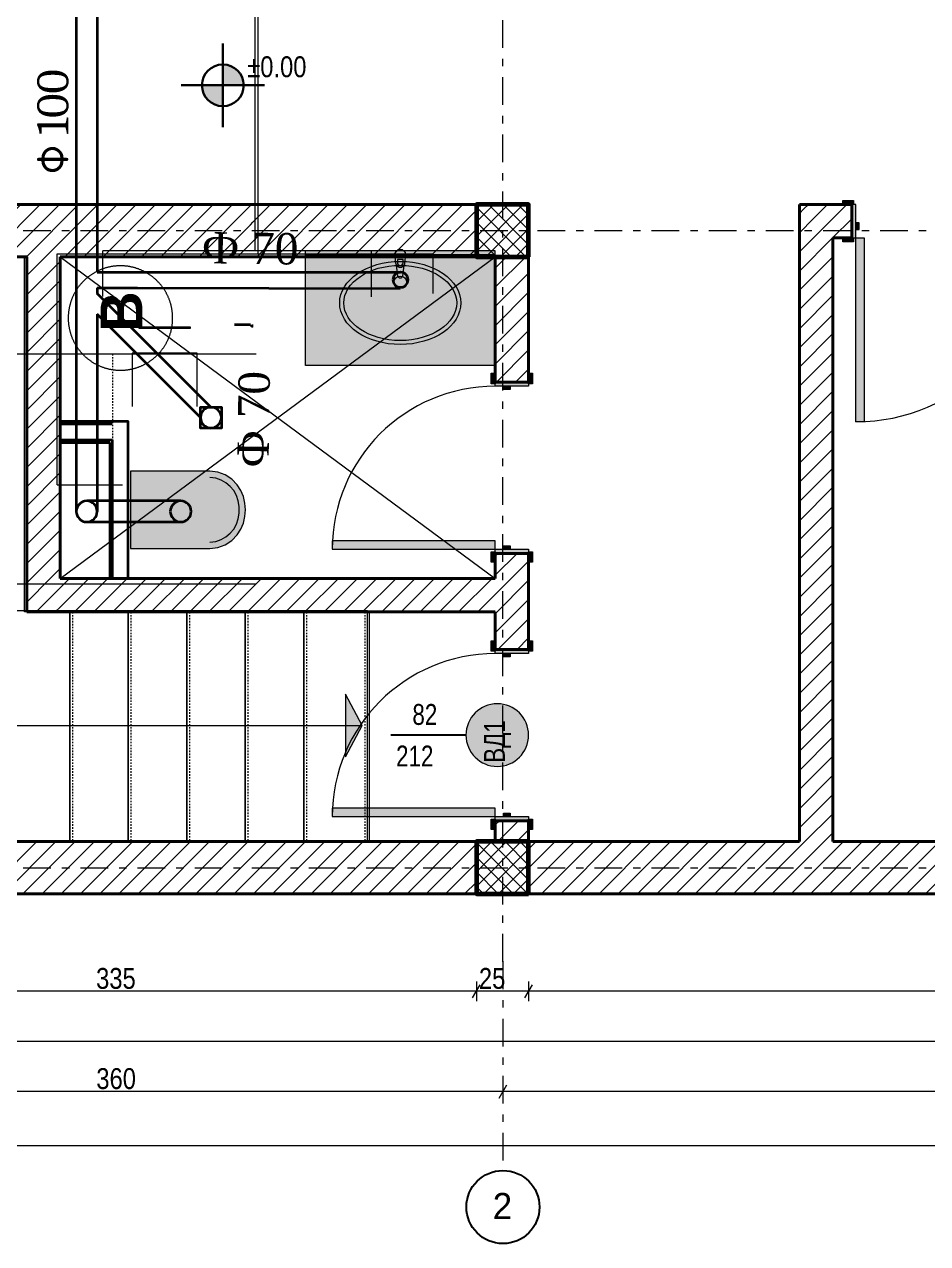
# Model space of a CAD drawing. Extents: x 19704 to 238216, y -31136 to 55916.
# Drawn here: x 61347 to 65670, y 6154 to 11990 of the extents above; entities that cross this region are included whole.
import ezdxf

# ---------------------------------------------------------------- set-up
doc = ezdxf.new("R2010")
doc.units = 0
doc.header["$LTSCALE"] = 5
doc.header["$MEASUREMENT"] = 0
for name, pattern in [('- Двойно прекъснати линии', [1093.611073, 529.166651, -211.666656, 141.111112, -211.666656]), ('Small Dashed', [282.222222, 141.111111, -141.111111]), ('v1', [2800, 1000, -400, 0, -400, 1000, 0])]:
    doc.linetypes.add(name, pattern=pattern)
for name, color, linetype in [('1 _ Плочи - Основни.Structural - Bearing', 7, 'Continuous'), ('1 _ Преградни_Стени - Външни .Non Structural - Bearing', 7, 'Continuous'), ('6 _ - Конструктивни оси.Dimensioning', 7, 'Continuous'), ('6 _ - Размери - Нива.Dimensioning', 7, 'Continuous'), ('Structural - Bearing', 7, 'Continuous'), ('Structural - Stair & Railing', 7, 'Continuous')]:
    doc.layers.add(name, color=color, linetype=linetype)
doc.layers.add('2D Drafting - General_Pen_No__5', color=7, linetype='Continuous', lineweight=13, true_color=0x40a5ff)
doc.layers.add('3 _ - Обзавеждане - Вътрешно.Furniture', color=7, linetype='Continuous', true_color=0x6b6157)
doc.layers.add('6 _ - Размери - Основни.Dimensioning', color=7, linetype='Continuous', true_color=0x7a7a7a)
for name, color, linetype, lineweight in [('dimenzija', 7, 'Continuous', 13), ('KANALIZACIJAaa', 5, 'Continuous', 35), ('Lines_Pen_No__1', 7, 'Continuous', 13), ('Text blocks_Pen_No__1', 7, 'Continuous', 13)]:
    doc.layers.add(name, color=color, linetype=linetype, lineweight=lineweight)
doc.styles.add('GENERATED_STYLE_2', font='GOTHICB.TTF')
doc.styles.add('GENERATED_STYLE_4', font='arial.ttf')
doc.styles.add('GENERATED_STYLE_6', font='Cambria Math.ttf')
pattern_1 = [(45, (3052, 9842.58), (-45.961934, 45.961934), [])]
pattern_2 = [(45, (3051.997, 9842.58), (-35.355335, 35.355335), []), (135, (3051.997, 9842.58), (35.355335, 35.355335), [])]

# ---------------------------------------------------------------- blocks, each defined once
blk = doc.blocks.new('A$C98b1c6c0')
at = {"layer": '2D Drafting - General_Pen_No__5'}
blk.add_line((-3776.2, 3140.9), (-3585.9, 3140.9), dxfattribs=at)
at = {"layer": '2D Drafting - General_Pen_No__5', "color": 1}
for p, q in [((-3791.2, 2845.8), (-3570.9, 2845.8)), ((-3570.9, 2845.8), (-3570.9, 1559.8)), ((-3790.9, 1559.8), (-3570.9, 1559.8))]:
    blk.add_line(p, q, dxfattribs=at)
blk.add_lwpolyline([(-3570.9, 2288.9), (29.1, 2288.9), (29.1, 7126.9), (-190.9, 7126.9)], dxfattribs=at)
at = {"layer": '2D Drafting - General_Pen_No__5'}
for points in [[(-4691.1, 1340.5), (-3585.9, 1340.5), (-3585.9, 3140.9)], [(-3585.9, 2303.9), (14.1, 2303.9)], [(-4691.1, 1340.5), (-4691.1, 1653.7)]]:
    blk.add_lwpolyline(points, dxfattribs=at)
at = {"layer": 'KANALIZACIJAaa'}
for points in [[(-130.1, 4280.2), (-130.1, 1532.7), (-3673.9, 1532.7)], [(-3748.9, 1726), (-3752.4, 2983.3)], [(-3673.9, 1532.7), (-3673.9, 2984.7)], [(-4869.2, 1482.7), (-4869.2, 1932.6)], [(-4769.2, 1932.6), (-4769.2, 1482.7)], [(-3748.9, 1532.7), (-3748.9, 1726)], [(-3899.9, 1532.7), (-4819.2, 1532.7)], [(-3875.1, 1532.7), (-3899.9, 1532.7)], [(-3748.9, 1532.7), (-3776.2, 1532.7)], [(-130.1, 75.8), (-130.1, 1432.7), (-4819.2, 1432.7)]]:
    blk.add_lwpolyline(points, dxfattribs=at)
at = {"layer": 'KANALIZACIJAaa', "flags": 128}
blk.add_lwpolyline([(-4370, 2127.1), (-4420, 2127.1), (-4420, 2027.1), (-4320, 2027.1), (-4320, 2127.1)], close=True, dxfattribs=at)
at = {"layer": 'KANALIZACIJAaa', "linetype": 'Continuous'}
for points in [[(-4320, 2076.6), (-3776.2, 1532.7)], [(-4369.5, 2027.1), (-3875.1, 1532.7)]]:
    blk.add_lwpolyline(points, dxfattribs=at)
for centre, radius in [((-3710.1, 2984.7), 36.2), ((-4370, 2077.1), 50), ((-4819.2, 1932.6), 50), ((-4819.2, 1482.7), 50)]:
    blk.add_circle(centre, radius, dxfattribs=at)
at = {"layer": 'Lines_Pen_No__1', "linetype": 'v1'}
blk.add_circle((-3893.4, 1644), 250, dxfattribs=at)
at = {"layer": 'Text blocks_Pen_No__1', "linetype": 'Continuous', "extrusion": (0, 0, -1), "attachment_point": 1}
for s, insert, char_height, text_direction, style in [('{\\fTimes New Roman CYR|b0|i0|c204|p18;Ф 70}', (-3481, 2034.9), 150, (-0.014323, 0.999897, 0), 'GENERATED_STYLE_6'), ('{\\fTimes New Roman CYR|b0|i0|c204|p18;Ф 70}', (-4608, 2203), 150, (0.999897, 0.014323, 0), 'GENERATED_STYLE_6'), ('{B}', (-3958.7, 1548.9), 200, (1, 0, 0), 'GENERATED_STYLE_2'), ('Ф 100', (-3203.1, 1245), 150, (1, 0, 0), 'GENERATED_STYLE_6')]:
    blk.add_mtext(s, dxfattribs=dict(at, insert=insert, char_height=char_height, text_direction=text_direction, style=style))

msp = doc.modelspace()

# ---------------------------------------------------------------- hatches: boundary and pattern name
at = {"layer": '1 _ Преградни_Стени - Външни .Non Structural - Bearing', "linetype": 'Continuous', "lineweight": 0, "true_color": 0xdedede}
for points in [[(62428.3, 10553.1), (62440.3, 10541.1), (62440.3, 10553.1)], [(62428.3, 10553.1), (62428.3, 10541.1), (62440.3, 10541.1)]]:
    msp.add_hatch(color=254, dxfattribs=at).paths.add_polyline_path(points)
at = {"layer": '1 _ Преградни_Стени - Външни .Non Structural - Bearing', "linetype": 'Continuous', "lineweight": 15}
h = msp.add_hatch(dxfattribs=at)
h.set_pattern_fill('8_ГИПС_02_0001', color=256, scale=0.5, style=0, pattern_type=2)
h.set_pattern_definition([(180, (3052, 9842.58), (0, 99.99999), [0, -14.999998])])
h.paths.add_polyline_path([(62428.3, 10553.1), (62428.3, 10541.1), (62440.3, 10541.1)])
h = msp.add_hatch(dxfattribs=at)
h.set_pattern_fill('8_ГИПС_02_0001', color=256, scale=0.5, angle=90, style=0, pattern_type=2)
h.set_pattern_definition([(180, (62553.34, -49299.44), (-6e-15, -99.99999), [0, -14.999998])])
h.paths.add_polyline_path([(61517.8, 9988.9), (61754.9, 9988.9), (61754.9, 10000.9), (61517.8, 10000.9)])
at = {"layer": '3 _ - Обзавеждане - Вътрешно.Furniture', "linetype": 'Continuous', "lineweight": 0, "true_color": 0xdedede}
for points in [[(63170.6, 10889.5, 1), (63120.6, 10889.5), (63124.6, 10847.5, 0.12102), (63127.9, 10838), (63134.5, 10785.1, 0.882566), (63156.7, 10785.1), (63163.4, 10838, 0.12102), (63166.6, 10847.5)], [(63600, 10357), (63600, 10907), (62691.3, 10907), (62691.3, 10357)], [(62141, 10541.1), (61895, 10541.1), (61895, 10536.1), (62141, 10536.1)], [(62234.9, 9851.5), (61854.9, 9851.5), (61854.9, 9481.5), (62234.9, 9481.5), (62272.2, 9485.9), (62307.5, 9498.7), (62339, 9519.3), (62364.9, 9546.5), (62382, 9573.7), (62394.6, 9603.3), (62402.3, 9634.5), (62404.9, 9666.5), (62402.3, 9698.6), (62394.6, 9729.8), (62382, 9759.4), (62364.9, 9786.5), (62339, 9813.8), (62307.5, 9834.4), (62272.2, 9847.2)]]:
    msp.add_hatch(color=254, dxfattribs=at).paths.add_polyline_path(points)
at = {"layer": '6 _ - Размери - Нива.Dimensioning', "linetype": 'Continuous', "lineweight": 50}
for points in [[(62296.5, 11698.7), (62396.5, 11698.7), (62388.8, 11737), (62367.2, 11769.5), (62334.7, 11791.1), (62296.5, 11798.7)], [(62296.5, 11698.7), (62196.5, 11698.7), (62204.1, 11660.5), (62225.7, 11628), (62258.2, 11606.4), (62296.5, 11598.7)]]:
    msp.add_hatch(color=256, dxfattribs=at).paths.add_polyline_path(points)
at = {"layer": 'Structural - Bearing', "linetype": 'Continuous', "lineweight": 15}
h = msp.add_hatch(dxfattribs=at)
h.set_pattern_fill('COMMON_BRICK_0001', color=256, scale=0.5, style=0, pattern_type=2)
h.set_pattern_definition(pattern_1)
h.paths.add_polyline_path([(62340.3, 11128.1), (60162.3, 11128.1), (60162.3, 10878.1), (62340.3, 10878.1)])
h = msp.add_hatch(dxfattribs=at)
h.set_pattern_fill('COMMON_BRICK_0001', color=256, scale=0.5, style=0, pattern_type=2)
h.set_pattern_definition(pattern_1)
h.paths.add_polyline_path([(62340.3, 11128.1), (62340.3, 10878.1), (62352.3, 10878.1), (62352.3, 11128.1)])
h = msp.add_hatch(dxfattribs=at)
h.set_pattern_fill('COMMON_BRICK_0001', color=256, scale=0.5, style=0, pattern_type=2)
h.set_pattern_definition(pattern_1)
h.paths.add_polyline_path([(62352.3, 11128.1), (62352.3, 10878.1), (62428.3, 10878.1), (62428.3, 11128.1)])
h = msp.add_hatch(dxfattribs=at)
h.set_pattern_fill('COMMON_BRICK_0001', color=256, scale=0.5, style=0, pattern_type=2)
h.set_pattern_definition(pattern_1)
h.paths.add_polyline_path([(62428.3, 11128.1), (62428.3, 10878.1), (62440.3, 10878.1), (62440.3, 11128.1)])
h = msp.add_hatch(dxfattribs=at)
h.set_pattern_fill('COMMON_BRICK_0001', color=256, scale=0.5, style=0, pattern_type=2)
h.set_pattern_definition(pattern_1)
h.paths.add_polyline_path([(62440.3, 11128.1), (62440.3, 10878.1), (63510, 10878.1), (63510, 11128.1)])
at = {"layer": 'Structural - Bearing', "linetype": 'Continuous', "lineweight": 13}
h = msp.add_hatch(dxfattribs=at)
h.set_pattern_fill('1_БЕТОН_СГЛОБЯЕМИ_ЕЛЕМЕН_E7', color=256, scale=0.5, style=0, pattern_type=2)
h.set_pattern_definition(pattern_2)
h.paths.add_polyline_path([(63760, 10878.1), (63760, 11128.1), (63510, 11128.1), (63510, 10878.1)])
at = {"layer": 'Structural - Bearing', "linetype": 'Continuous', "lineweight": 15}
h = msp.add_hatch(dxfattribs=at)
h.set_pattern_fill('COMMON_BRICK_0001', color=256, scale=0.5, style=0, pattern_type=2)
h.set_pattern_definition(pattern_1)
h.paths.add_polyline_path([(65056.4, 10968.1), (65216.4, 10968.1), (65056.4, 11128.1)])
h = msp.add_hatch(dxfattribs=at)
h.set_pattern_fill('COMMON_BRICK_0001', color=256, scale=0.5, style=0, pattern_type=2)
h.set_pattern_definition(pattern_1)
h.paths.add_polyline_path([(65216.4, 11128.1), (65056.4, 11128.1), (65216.4, 10968.1)])
h = msp.add_hatch(dxfattribs=at)
h.set_pattern_fill('COMMON_BRICK_0001', color=256, scale=0.5, style=0, pattern_type=2)
h.set_pattern_definition(pattern_1)
h.paths.add_polyline_path([(65216.4, 11128.1), (65216.4, 10968.1), (65306.4, 10968.1), (65306.4, 11128.1)])
at = {"layer": 'Structural - Bearing', "linetype": 'Continuous', "lineweight": 0, "true_color": 0xdedede}
for points in [[(65314.4, 11128.1), (65314.4, 11147.1), (65264.4, 11147.1), (65264.4, 11128.1)], [(65306.4, 11128.1), (65306.4, 10968.1), (65326.4, 10968.1), (65326.4, 11128.1)], [(65326.4, 11008.1), (65342.4, 11008.1), (65342.4, 11040.1), (65326.4, 11040.1)], [(65314.4, 10949.1), (65314.4, 10968.1), (65264.4, 10968.1), (65264.4, 10949.1)], [(65326.4, 10088.1), (65366.4, 10088.1), (65366.4, 10968.1), (65326.4, 10968.1)], [(63581, 10270.1), (63600, 10270.1), (63600, 10320.1), (63581, 10320.1)], [(63760, 10258.1), (63760, 10278.1), (63600, 10278.1), (63600, 10258.1)], [(63760, 10270.1), (63779, 10270.1), (63779, 10320.1), (63760, 10320.1)], [(63672, 10258.1), (63640, 10258.1), (63640, 10242.1), (63672, 10242.1)], [(62820, 9478.1), (63600, 9478.1), (63600, 9518.1), (62820, 9518.1)], [(63600, 9466.1), (63581, 9466.1), (63581, 9416.1), (63600, 9416.1)], [(63760, 9458.1), (63760, 9478.1), (63600, 9478.1), (63600, 9458.1)], [(63640, 9478.1), (63672, 9478.1), (63672, 9494.1), (63640, 9494.1)], [(63779, 9466.1), (63760, 9466.1), (63760, 9416.1), (63779, 9416.1)], [(63581, 8990.1), (63600, 8990.1), (63600, 9040.1), (63581, 9040.1)], [(63760, 8978.1), (63760, 8998.1), (63600, 8998.1), (63600, 8978.1)], [(63760, 8990.1), (63779, 8990.1), (63779, 9040.1), (63760, 9040.1)], [(63672, 8978.1), (63640, 8978.1), (63640, 8962.1), (63672, 8962.1)], [(63610, 8438.1, 1), (63610, 8738.1, 1)], [(62820, 8198.1), (63600, 8198.1), (63600, 8238.1), (62820, 8238.1)], [(63600, 8186.1), (63581, 8186.1), (63581, 8136.1), (63600, 8136.1)], [(63760, 8178.1), (63760, 8198.1), (63600, 8198.1), (63600, 8178.1)], [(63640, 8198.1), (63672, 8198.1), (63672, 8214.1), (63640, 8214.1)], [(63779, 8186.1), (63760, 8186.1), (63760, 8136.1), (63779, 8136.1)]]:
    msp.add_hatch(color=254, dxfattribs=at).paths.add_polyline_path(points)
at = {"layer": 'Structural - Bearing', "linetype": 'Continuous', "lineweight": 15}
h = msp.add_hatch(dxfattribs=at)
h.set_pattern_fill('COMMON_BRICK_0001', color=256, scale=0.5, style=0, pattern_type=2)
h.set_pattern_definition(pattern_1)
h.paths.add_polyline_path([(65056.4, 10968.1), (65056.4, 8078.1), (65216.4, 8078.1), (65216.4, 10968.1)])
h = msp.add_hatch(dxfattribs=at)
h.set_pattern_fill('COMMON_BRICK_0001', color=256, scale=0.5, style=0, pattern_type=2)
h.set_pattern_definition(pattern_1)
h.paths.add_polyline_path([(61517.8, 9338.1), (61517.8, 10878.1), (61357.8, 10878.1), (61357.8, 9338.1)])
h = msp.add_hatch(dxfattribs=at)
h.set_pattern_fill('COMMON_BRICK_0001', color=256, scale=0.5, style=0, pattern_type=2)
h.set_pattern_definition(pattern_1)
h.paths.add_polyline_path([(63600, 10878.1), (63600, 10278.1), (63760, 10278.1), (63760, 10878.1)])
h = msp.add_hatch(dxfattribs=at)
h.set_pattern_fill('COMMON_BRICK_0001', color=256, scale=0.5, style=0, pattern_type=2)
h.set_pattern_definition(pattern_1)
h.paths.add_polyline_path([(63760, 9458.1), (63600, 9458.1), (63600, 8998.1), (63760, 8998.1)])
h = msp.add_hatch(dxfattribs=at)
h.set_pattern_fill('COMMON_BRICK_0001', color=256, scale=0.5, style=0, pattern_type=2)
h.set_pattern_definition(pattern_1)
h.paths.add_polyline_path([(61517.8, 9338.1), (61357.8, 9338.1), (61357.8, 9178.1)])
h = msp.add_hatch(dxfattribs=at)
h.set_pattern_fill('COMMON_BRICK_0001', color=256, scale=0.5, style=0, pattern_type=2)
h.set_pattern_definition(pattern_1)
h.paths.add_polyline_path([(61517.8, 9338.1), (61357.8, 9178.1), (61517.8, 9178.1)])
h = msp.add_hatch(dxfattribs=at)
h.set_pattern_fill('COMMON_BRICK_0001', color=256, scale=0.5, style=0, pattern_type=2)
h.set_pattern_definition(pattern_1)
h.paths.add_polyline_path([(61517.8, 9178.1), (63600, 9178.1), (63600, 9338.1), (61517.8, 9338.1)])
h = msp.add_hatch(dxfattribs=at)
h.set_pattern_fill('COMMON_BRICK_0001', color=256, scale=0.5, style=0, pattern_type=2)
h.set_pattern_definition(pattern_1)
h.paths.add_polyline_path([(63600, 8078.1), (63760, 8078.1), (63760, 8178.1), (63600, 8178.1)])
h = msp.add_hatch(dxfattribs=at)
h.set_pattern_fill('COMMON_BRICK_0001', color=256, scale=0.5, style=0, pattern_type=2)
h.set_pattern_definition(pattern_1)
h.paths.add_polyline_path([(60162.3, 7828.1), (63510, 7828.1), (63510, 8078.1), (60162.3, 8078.1)])
at = {"layer": 'Structural - Bearing', "linetype": 'Continuous', "lineweight": 13}
h = msp.add_hatch(dxfattribs=at)
h.set_pattern_fill('1_БЕТОН_СГЛОБЯЕМИ_ЕЛЕМЕН_E7', color=256, scale=0.5, style=0, pattern_type=2)
h.set_pattern_definition(pattern_2)
h.paths.add_polyline_path([(63760, 7828.1), (63760, 8078.1), (63510, 8078.1), (63510, 7828.1)])
at = {"layer": 'Structural - Bearing', "linetype": 'Continuous', "lineweight": 15}
h = msp.add_hatch(dxfattribs=at)
h.set_pattern_fill('COMMON_BRICK_0001', color=256, scale=0.5, style=0, pattern_type=2)
h.set_pattern_definition(pattern_1)
h.paths.add_polyline_path([(63760, 7828.1), (68662.3, 7828.1), (68662.3, 8078.1), (63760, 8078.1)])
at = {"layer": 'Structural - Stair & Railing', "linetype": 'Continuous', "lineweight": 20}
msp.add_hatch(color=256, dxfattribs=at).paths.add_polyline_path([(62963.4, 8633.5), (62883.4, 8783.5), (62883.4, 8483.5)])

# ---------------------------------------------------------------- linework, layer by layer
at = {"layer": '1 _ Плочи - Основни.Structural - Bearing', "linetype": 'Continuous', "lineweight": 20, "ltscale": 0.01, "flags": 128}
for points in [[(71912.3, 7828.1), (73712.3, 7828.1), (73712.3, 14728.1), (71912.3, 14728.1), (59912.3, 14728.1), (59912.3, 7828.1)], [(62998.3, 8078.1), (62998.3, 9178.1), (61347.8, 9178.1), (61347.8, 10878.1), (60162.3, 10878.1), (60162.3, 9178.1), (60162.3, 8078.1)]]:
    msp.add_lwpolyline(points, close=True, dxfattribs=at)
at = {"layer": '1 _ Преградни_Стени - Външни .Non Structural - Bearing', "linetype": 'Continuous', "lineweight": 40, "ltscale": 0.01}
for p, q in [((62352.3, 11128.1), (62340.3, 11128.1)), ((62352.3, 11128.1), (62340.3, 11128.1)), ((62428.3, 11128.1), (62352.3, 11128.1)), ((62428.3, 11128.1), (62352.3, 11128.1)), ((62440.3, 11128.1), (62428.3, 11128.1)), ((62440.3, 11128.1), (62428.3, 11128.1)), ((62340.3, 10878.1), (62352.3, 10878.1)), ((62340.3, 10878.1), (62352.3, 10878.1)), ((62352.3, 10878.1), (62428.3, 10878.1)), ((62352.3, 10878.1), (62428.3, 10878.1)), ((62428.3, 10878.1), (62440.3, 10878.1)), ((62428.3, 10878.1), (62440.3, 10878.1))]:
    msp.add_line(p, q, dxfattribs=at)
at = {"layer": '1 _ Преградни_Стени - Външни .Non Structural - Bearing', "linetype": 'Continuous', "lineweight": 35, "ltscale": 0.01}
for p, q in [((62352.3, 10553.1), (62428.3, 10553.1)), ((61766.9, 10076.9), (61517.8, 10076.9)), ((61517.8, 10000.9), (61766.9, 10000.9)), ((61766.9, 10000.9), (61766.9, 9338.1))]:
    msp.add_line(p, q, dxfattribs=at)
at = {"layer": '1 _ Преградни_Стени - Външни .Non Structural - Bearing', "linetype": 'Continuous', "lineweight": 15, "ltscale": 0.01, "flags": 128}
for points in [[(61517.8, 10641.1), (61517.8, 10629.1)], [(61517.8, 10553.1), (61517.8, 10541.1)], [(62440.3, 10541.1), (62440.3, 10553.1)]]:
    msp.add_lwpolyline(points, dxfattribs=at)
at = {"layer": '1 _ Преградни_Стени - Външни .Non Structural - Bearing', "linetype": 'Continuous', "lineweight": 13, "ltscale": 0.01, "flags": 128}
msp.add_lwpolyline([(61517.8, 10629.1), (61517.8, 10553.1)], dxfattribs=at)
at = {"layer": '1 _ Преградни_Стени - Външни .Non Structural - Bearing', "linetype": 'Continuous', "lineweight": 35, "ltscale": 0.01, "flags": 128}
for points in [[(61842.9, 9338.1), (61842.9, 10088.9), (61517.8, 10088.9)], [(61517.8, 9988.9), (61754.9, 9988.9)], [(61754.9, 9988.9), (61754.9, 9338.1)]]:
    msp.add_lwpolyline(points, dxfattribs=at)
at = {"layer": '3 _ - Обзавеждане - Вътрешно.Furniture', "linetype": 'Continuous', "lineweight": 20, "ltscale": 0.01}
for p, q in [((63600, 10907), (62691.3, 10907)), ((62691.3, 10357), (62691.3, 10907)), ((63600, 10887), (62691.3, 10887)), ((63132, 10864.6), (63132, 10849.7)), ((63159.2, 10864.6), (63132, 10864.6)), ((63159.2, 10849.7), (63159.2, 10864.6)), ((63600, 10357), (63600, 10907)), ((62018, 10416.2), (61863, 10416.2)), ((61863, 10416.2), (61863, 10161.2)), ((62173, 10416.2), (62018, 10416.2)), ((62173, 10161.2), (62173, 10416.2)), ((63600, 10357), (62691.3, 10357)), ((62374.1, 9650.9), (62374.1, 9682.1))]:
    msp.add_line(p, q, dxfattribs=at)
at = {"layer": '3 _ - Обзавеждане - Вътрешно.Furniture', "linetype": 'Continuous', "lineweight": 20, "ltscale": 0.01, "flags": 128}
msp.add_lwpolyline([(63170.6, 10889.5), (63166.6, 10847.5, -0.12102), (63163.4, 10838), (63156.7, 10785.1, -0.882566), (63134.5, 10785.1), (63127.9, 10838, -0.12102), (63124.6, 10847.5), (63120.6, 10889.5, -1)], format="xyb", close=True, dxfattribs=at)
for points in [[(62141, 10541.1), (61895, 10541.1), (61895, 10536.1), (62141, 10536.1)], [(62234.9, 9851.5), (61854.9, 9851.5), (61854.9, 9481.5), (62234.9, 9481.5), (62272.2, 9485.9), (62307.5, 9498.7), (62339, 9519.3), (62364.9, 9546.5), (62382, 9573.7), (62394.6, 9603.3), (62402.3, 9634.5), (62404.9, 9666.5), (62402.3, 9698.6), (62394.6, 9729.8), (62382, 9759.4), (62364.9, 9786.5), (62339, 9813.8), (62307.5, 9834.4), (62272.2, 9847.2)]]:
    msp.add_lwpolyline(points, close=True, dxfattribs=at)
at = {"layer": '3 _ - Обзавеждане - Вътрешно.Furniture', "linetype": 'Continuous', "lineweight": 20, "ltscale": 0.01}
msp.add_circle((63145.6, 10755.8), 30, dxfattribs=at)
for centre, radius, start, end in [((63145.6, 10849.4), 21.1, 212.77103, 327.22897), ((63145.6, 10849.7), 13.6, 180, 0), ((62228, 9675.5), 146.2, 2.61169, 87.33999), ((62228, 9657.6), 146.2, 272.66001, 357.38831)]:
    msp.add_arc(centre, radius, start, end, dxfattribs=at)
for major_axis, ratio in [((290, 0), 0.686667), ((270, 0), 0.666667)]:
    msp.add_ellipse((63145.6, 10657), major_axis=major_axis, ratio=ratio, dxfattribs=at)
at = {"layer": '6 _ - Конструктивни оси.Dimensioning', "linetype": '- Двойно прекъснати линии', "lineweight": 13, "ltscale": 0.05}
for p, q in [((63637, 7503.9), (63637, 14928.4)), ((59427.6, 11003.1), (74113, 11003.1)), ((59427.6, 7953.1), (74113, 7953.1)), ((63637, 7503.9), (63637, 6503.9))]:
    msp.add_line(p, q, dxfattribs=at)
at = {"layer": '6 _ - Конструктивни оси.Dimensioning', "linetype": 'Continuous', "lineweight": 25, "ltscale": 0.01}
msp.add_circle((63637, 6328.9), 175, dxfattribs=at)
at = {"layer": '6 _ - Конструктивни оси.Dimensioning', "linetype": '- Двойно прекъснати линии', "lineweight": 13, "ltscale": 0.01}
msp.add_point((63637, 7503.9), dxfattribs=at)
msp.add_point((63637, 7503.9), dxfattribs=at)
at = {"layer": '6 _ - Размери - Нива.Dimensioning', "linetype": 'Continuous', "lineweight": 30, "ltscale": 0.01}
for p, q in [((62296.5, 11498.7), (62296.5, 11898.7)), ((62096.5, 11698.7), (62496.5, 11698.7))]:
    msp.add_line(p, q, dxfattribs=at)
msp.add_circle((62296.5, 11698.7), 100, dxfattribs=at)
at = {"layer": '6 _ - Размери - Основни.Dimensioning', "linetype": 'Continuous', "lineweight": 20, "ltscale": 0.01}
for p, q in [((63510, 7361.9), (60162.3, 7361.9)), ((63492, 7330.6), (63528, 7393.1)), ((63510, 7408.7), (63510, 7315)), ((63760, 7361.9), (63510, 7361.9)), ((63742, 7330.6), (63778, 7393.1)), ((63760, 7408.7), (63760, 7315)), ((68662.3, 7361.9), (63760, 7361.9)), ((71912.3, 7121.6), (59912.3, 7121.6)), ((63618.9, 6850.9), (63655, 6913.4)), ((63637, 6929), (63637, 6835.3)), ((63637, 6882.2), (60037.3, 6882.2)), ((68787, 6882.2), (63637, 6882.2)), ((73712.3, 6622.5), (59912.3, 6622.5))]:
    msp.add_line(p, q, dxfattribs=at)
at = {"layer": 'dimenzija', "ltscale": 50}
for points in [[(61517.8, 9338.1), (63600, 10878.1)], [(61517.8, 10878.1), (63600, 9338.1)]]:
    msp.add_lwpolyline(points, dxfattribs=at)
at = {"layer": 'Structural - Bearing', "linetype": 'Continuous', "lineweight": 18, "ltscale": 0.01}
for p, q in [((65264.4, 11128.1), (65264.4, 11147.1)), ((65264.4, 11147.1), (65314.4, 11147.1)), ((65314.4, 11128.1), (65264.4, 11128.1)), ((65314.4, 11147.1), (65314.4, 11128.1)), ((65264.4, 10949.1), (65264.4, 10968.1)), ((65264.4, 10968.1), (65314.4, 10968.1)), ((65314.4, 10949.1), (65264.4, 10949.1)), ((65314.4, 10968.1), (65314.4, 10949.1)), ((63581, 10270.1), (63581, 10320.1)), ((63581, 10320.1), (63600, 10320.1)), ((63600, 10320.1), (63600, 10270.1)), ((63760, 10270.1), (63760, 10320.1)), ((63760, 10320.1), (63779, 10320.1)), ((63779, 10320.1), (63779, 10270.1)), ((63600, 10270.1), (63581, 10270.1)), ((63779, 10270.1), (63760, 10270.1)), ((63581, 9416.1), (63581, 9466.1)), ((63581, 9466.1), (63600, 9466.1)), ((63600, 9466.1), (63600, 9416.1)), ((63760, 9416.1), (63760, 9466.1)), ((63760, 9466.1), (63779, 9466.1)), ((63779, 9466.1), (63779, 9416.1)), ((63600, 9416.1), (63581, 9416.1)), ((63779, 9416.1), (63760, 9416.1)), ((63581, 8990.1), (63581, 9040.1)), ((63581, 9040.1), (63600, 9040.1)), ((63600, 8990.1), (63581, 8990.1)), ((63600, 9040.1), (63600, 8990.1)), ((63760, 8990.1), (63760, 9040.1)), ((63760, 9040.1), (63779, 9040.1)), ((63779, 8990.1), (63760, 8990.1)), ((63779, 9040.1), (63779, 8990.1)), ((63581, 8136.1), (63581, 8186.1)), ((63581, 8186.1), (63600, 8186.1)), ((63600, 8186.1), (63600, 8136.1)), ((63760, 8136.1), (63760, 8186.1)), ((63760, 8186.1), (63779, 8186.1)), ((63779, 8186.1), (63779, 8136.1)), ((63600, 8136.1), (63581, 8136.1)), ((63779, 8136.1), (63760, 8136.1))]:
    msp.add_line(p, q, dxfattribs=at)
at = {"layer": 'Structural - Bearing', "linetype": 'Continuous', "lineweight": 40, "ltscale": 0.01}
for p, q in [((65306.4, 11128.1), (65264.4, 11128.1)), ((65306.4, 11128.1), (65264.4, 11128.1)), ((65306.4, 11128.1), (65264.4, 11128.1)), ((65306.4, 10968.1), (65306.4, 11128.1)), ((65306.4, 10968.1), (65306.4, 11128.1)), ((65306.4, 10968.1), (65306.4, 11128.1)), ((65306.4, 10968.1), (65264.4, 10968.1)), ((65306.4, 10968.1), (65264.4, 10968.1)), ((65306.4, 10968.1), (65264.4, 10968.1)), ((63600, 10278.1), (63600, 10320.1)), ((63600, 10278.1), (63600, 10320.1)), ((63600, 10278.1), (63600, 10320.1)), ((63760, 10278.1), (63600, 10278.1)), ((63760, 10278.1), (63600, 10278.1)), ((63760, 10278.1), (63600, 10278.1)), ((63760, 10278.1), (63760, 10320.1)), ((63760, 10278.1), (63760, 10320.1)), ((63760, 10278.1), (63760, 10320.1)), ((63600, 9458.1), (63600, 9416.1)), ((63760, 9458.1), (63600, 9458.1)), ((63760, 9458.1), (63600, 9458.1)), ((63760, 9458.1), (63600, 9458.1)), ((63600, 9458.1), (63600, 9416.1)), ((63600, 9458.1), (63600, 9416.1)), ((63760, 9458.1), (63760, 9416.1)), ((63760, 9458.1), (63760, 9416.1)), ((63760, 9458.1), (63760, 9416.1)), ((63600, 8998.1), (63600, 9040.1)), ((63600, 8998.1), (63600, 9040.1)), ((63600, 8998.1), (63600, 9040.1)), ((63760, 8998.1), (63600, 8998.1)), ((63760, 8998.1), (63600, 8998.1)), ((63760, 8998.1), (63600, 8998.1)), ((63760, 8998.1), (63760, 9040.1)), ((63760, 8998.1), (63760, 9040.1)), ((63760, 8998.1), (63760, 9040.1)), ((63600, 8178.1), (63600, 8136.1)), ((63760, 8178.1), (63600, 8178.1)), ((63760, 8178.1), (63600, 8178.1)), ((63760, 8178.1), (63600, 8178.1)), ((63600, 8178.1), (63600, 8136.1)), ((63600, 8178.1), (63600, 8136.1)), ((63760, 8178.1), (63760, 8136.1)), ((63760, 8178.1), (63760, 8136.1)), ((63760, 8178.1), (63760, 8136.1))]:
    msp.add_line(p, q, dxfattribs=at)
at = {"layer": 'Structural - Bearing', "linetype": 'Continuous', "lineweight": 15, "ltscale": 0.01}
for p, q in [((65306.4, 11128.1), (65306.4, 10968.1)), ((65326.4, 11128.1), (65306.4, 11128.1)), ((65326.4, 10968.1), (65326.4, 11128.1)), ((65342.4, 11040.1), (65326.4, 11040.1)), ((65326.4, 11040.1), (65326.4, 11008.1)), ((65342.4, 11008.1), (65342.4, 11040.1)), ((65326.4, 11008.1), (65342.4, 11008.1)), ((65306.4, 10968.1), (65326.4, 10968.1)), ((65326.4, 10088.1), (65326.4, 10968.1)), ((65326.4, 10968.1), (65366.4, 10968.1)), ((65366.4, 10968.1), (65366.4, 10088.1)), ((63600, 10258.1), (63600, 10278.1)), ((63600, 10278.1), (63760, 10278.1)), ((63760, 10278.1), (63760, 10258.1)), ((63760, 10258.1), (63600, 10258.1)), ((63640, 10242.1), (63640, 10258.1)), ((63640, 10258.1), (63672, 10258.1)), ((63672, 10242.1), (63640, 10242.1)), ((63672, 10258.1), (63672, 10242.1)), ((65366.4, 10088.1), (65326.4, 10088.1)), ((63600, 9518.1), (62820, 9518.1)), ((62820, 9518.1), (62820, 9478.1)), ((63600, 9478.1), (63600, 9518.1)), ((62820, 9478.1), (63600, 9478.1)), ((63600, 9458.1), (63600, 9478.1)), ((63600, 9478.1), (63760, 9478.1)), ((63760, 9458.1), (63600, 9458.1)), ((63640, 9478.1), (63640, 9494.1)), ((63640, 9494.1), (63672, 9494.1)), ((63672, 9478.1), (63640, 9478.1)), ((63672, 9494.1), (63672, 9478.1)), ((63760, 9478.1), (63760, 9458.1)), ((63600, 8978.1), (63600, 8998.1)), ((63600, 8998.1), (63760, 8998.1)), ((63760, 8998.1), (63760, 8978.1)), ((63760, 8978.1), (63600, 8978.1)), ((63640, 8962.1), (63640, 8978.1)), ((63640, 8978.1), (63672, 8978.1)), ((63672, 8962.1), (63640, 8962.1)), ((63672, 8978.1), (63672, 8962.1)), ((63600, 8238.1), (62820, 8238.1)), ((62820, 8238.1), (62820, 8198.1)), ((63600, 8198.1), (63600, 8238.1)), ((62820, 8198.1), (63600, 8198.1)), ((63600, 8178.1), (63600, 8198.1)), ((63600, 8198.1), (63760, 8198.1)), ((63760, 8178.1), (63600, 8178.1)), ((63640, 8198.1), (63640, 8214.1)), ((63640, 8214.1), (63672, 8214.1)), ((63672, 8198.1), (63640, 8198.1)), ((63672, 8214.1), (63672, 8198.1)), ((63760, 8198.1), (63760, 8178.1))]:
    msp.add_line(p, q, dxfattribs=at)
at = {"layer": 'Structural - Bearing', "linetype": 'Continuous', "lineweight": 25, "ltscale": 0.01}
msp.add_line((63460, 8588.1), (63100, 8588.1), dxfattribs=at)
at = {"layer": 'Structural - Bearing', "linetype": 'Continuous', "lineweight": 40, "ltscale": 0.01, "flags": 128}
for points in [[(62340.3, 11128.1), (60162.3, 11128.1)], [(63510, 11128.1), (62440.3, 11128.1)], [(65056.4, 11128.1), (65056.4, 10968.1)], [(65306.4, 11128.1), (65056.4, 11128.1)], [(65056.4, 10968.1), (65056.4, 8078.1)], [(65216.4, 10968.1), (65306.4, 10968.1)], [(65216.4, 8078.1), (65216.4, 10968.1)], [(60162.3, 10878.1), (61357.8, 10878.1)], [(61357.8, 10878.1), (61357.8, 9338.1)], [(61517.8, 10878.1), (62340.3, 10878.1)], [(61517.8, 9338.1), (61517.8, 10878.1)], [(62440.3, 10878.1), (63510, 10878.1)], [(63600, 10878.1), (63600, 10278.1)], [(63760, 10278.1), (63760, 10878.1)], [(63600, 9458.1), (63600, 9338.1)], [(63760, 8998.1), (63760, 9458.1)], [(61357.8, 9178.1), (61357.8, 9338.1)], [(63600, 9338.1), (61517.8, 9338.1)], [(61357.8, 9178.1), (63600, 9178.1)], [(63600, 9178.1), (63600, 8998.1)], [(63600, 8178.1), (63600, 8078.1)], [(63760, 8078.1), (63760, 8178.1)], [(63510, 8078.1), (60162.3, 8078.1)], [(65056.4, 8078.1), (63760, 8078.1)], [(68662.3, 8078.1), (65216.4, 8078.1)], [(60162.3, 7828.1), (63510, 7828.1)], [(63760, 7828.1), (68662.3, 7828.1)]]:
    msp.add_lwpolyline(points, dxfattribs=at)
at = {"layer": 'Structural - Bearing', "linetype": 'Continuous', "lineweight": 60, "ltscale": 0.01, "flags": 128}
for points in [[(63760, 10878.1), (63760, 11128.1), (63510, 11128.1), (63510, 10878.1)], [(63760, 7828.1), (63760, 8078.1), (63510, 8078.1), (63510, 7828.1)]]:
    msp.add_lwpolyline(points, close=True, dxfattribs=at)
at = {"layer": 'Structural - Bearing', "linetype": 'Continuous', "lineweight": 15, "ltscale": 0.01, "flags": 128}
msp.add_lwpolyline([(63610, 8438.1, 1), (63610, 8738.1, 1)], format="xyb", close=True, dxfattribs=at)
at = {"layer": 'Structural - Bearing', "linetype": 'Continuous', "lineweight": 15, "ltscale": 0.01}
for centre, radius, start, end in [((65326.4, 10968.1), 880, 270, 0), ((63600, 9478.1), 780, 90, 180), ((63600, 8198.1), 780, 90, 180)]:
    msp.add_arc(centre, radius, start, end, dxfattribs=at)
at = {"layer": 'Structural - Stair & Railing', "linetype": 'Continuous', "lineweight": 13, "ltscale": 0.01}
for p, q in [((62405.5, 10412.3), (60157.8, 10412.3)), ((61257.8, 9312.3), (62405.5, 9312.3)), ((62405.5, 9183.5), (61257.8, 9183.5)), ((62405.5, 8083.5), (62405.5, 9183.5)), ((60157.8, 8083.5), (62405.5, 8083.5))]:
    msp.add_line(p, q, dxfattribs=at)
at = {"layer": 'Structural - Stair & Railing', "linetype": 'Continuous', "lineweight": 18, "ltscale": 0.01}
for p, q in [((61615.5, 10412.3), (61335.5, 10412.3)), ((61895.5, 10412.3), (61615.5, 10412.3)), ((62175.5, 10412.3), (61895.5, 10412.3)), ((62455.5, 10412.3), (62175.5, 10412.3)), ((61335.5, 9312.3), (61615.5, 9312.3)), ((61615.5, 9312.3), (61895.5, 9312.3)), ((61895.5, 9312.3), (62175.5, 9312.3)), ((62175.5, 9312.3), (62455.5, 9312.3)), ((61563.4, 9183.5), (61283.4, 9183.5)), ((61563.4, 8083.5), (61563.4, 9183.5)), ((61563.4, 9183.5), (61563.4, 8083.5)), ((61843.4, 9183.5), (61563.4, 9183.5)), ((61843.4, 8083.5), (61843.4, 9183.5)), ((61843.4, 9183.5), (61843.4, 8083.5)), ((62123.4, 9183.5), (61843.4, 9183.5)), ((62123.4, 8083.5), (62123.4, 9183.5)), ((62123.4, 9183.5), (62123.4, 8083.5)), ((62403.4, 9183.5), (62123.4, 9183.5)), ((62403.4, 8083.5), (62403.4, 9183.5)), ((62403.4, 9183.5), (62403.4, 8083.5)), ((62683.4, 9183.5), (62403.4, 9183.5)), ((62683.4, 8083.5), (62683.4, 9183.5)), ((62683.4, 9183.5), (62683.4, 8083.5)), ((62963.4, 9183.5), (62683.4, 9183.5)), ((62988.4, 9183.5), (62963.4, 9183.5)), ((62988.4, 8083.5), (62988.4, 9183.5)), ((61257.8, 8633.5), (62683.4, 8633.5)), ((62683.4, 8633.5), (62963.4, 8633.5)), ((61283.4, 8083.5), (61563.4, 8083.5)), ((61563.4, 8083.5), (61843.4, 8083.5)), ((61843.4, 8083.5), (62123.4, 8083.5)), ((62123.4, 8083.5), (62403.4, 8083.5)), ((62403.4, 8083.5), (62683.4, 8083.5)), ((62683.4, 8083.5), (62963.4, 8083.5)), ((62963.4, 8083.5), (62988.4, 8083.5))]:
    msp.add_line(p, q, dxfattribs=at)
at = {"layer": 'Structural - Stair & Railing', "linetype": 'Small Dashed', "lineweight": 13, "ltscale": 0.01}
for p, q in [((61768.3, 10412.3), (61768.3, 9338.1)), ((61578.4, 8083.5), (61578.4, 9183.5)), ((61858.4, 8083.5), (61858.4, 9183.5)), ((62138.4, 8083.5), (62138.4, 9183.5)), ((62418.4, 8083.5), (62418.4, 9183.5)), ((62698.4, 8083.5), (62698.4, 9183.5)), ((62978.4, 8083.5), (62978.4, 9183.5))]:
    msp.add_line(p, q, dxfattribs=at)
at = {"layer": 'Structural - Stair & Railing', "linetype": 'Continuous', "lineweight": 18, "ltscale": 0.01, "flags": 128}
msp.add_lwpolyline([(62963.4, 8633.5), (62883.4, 8783.5), (62883.4, 8483.5)], close=True, dxfattribs=at)

# ---------------------------------------------------------------- block references
at = {"layer": 'dimenzija', "ltscale": 50, "xscale": -1, "rotation": 269.9999940705241}
msp.add_blockref('A$C98b1c6c0', (60162.3, 14478.1), dxfattribs=at)

# ---------------------------------------------------------------- texts
at = {"layer": '6 _ - Конструктивни оси.Dimensioning', "linetype": 'Continuous', "lineweight": 13, "insert": (63588.1, 6396.4), "char_height": 125, "attachment_point": 1, "style": 'GENERATED_STYLE_6'}
msp.add_mtext('\\A1;{\\pql;\\pt0;\\fCentury Gothic|b0|i0|c0|p34;2}', dxfattribs=at)
at = {"layer": '6 _ - Размери - Нива.Dimensioning', "linetype": 'Continuous', "lineweight": 35, "insert": (62413.1, 11736.2), "char_height": 100, "attachment_point": 7, "style": 'GENERATED_STYLE_6'}
msp.add_mtext('\\A1;{\\W0.850000x;\\pql;\\fCentury Gothic|b0|i0|c0|p34;±0.00}', dxfattribs=at)
at = {"layer": '6 _ - Размери - Основни.Dimensioning', "linetype": 'Continuous', "lineweight": 35, "char_height": 100, "attachment_point": 7, "style": 'GENERATED_STYLE_6'}
for s, insert in [('\\A1;{\\W0.850000x;\\pql;\\fCentury Gothic|b0|i0|c0|p34;335}', (61689.9, 7372.1)), ('\\A1;{\\W0.850000x;\\pql;\\fCentury Gothic|b0|i0|c0|p34;25}', (63522, 7372.1)), ('\\A1;{\\W0.850000x;\\pql;\\fCentury Gothic|b0|i0|c0|p34;360}', (61690.9, 6892.4))]:
    msp.add_mtext(s, dxfattribs=dict(at, insert=insert))
at = {"layer": 'Structural - Bearing', "linetype": 'Continuous', "lineweight": 25, "char_height": 100, "attachment_point": 7, "style": 'GENERATED_STYLE_4'}
for s, insert in [('\\A1;{\\W0.800000x;\\pql;\\pt100;\\fCentury Gothic|b0|i0|c204|p34;82}', (63203.8, 8635.6)), ('\\A1;{\\W0.800000x;\\pql;\\pt100;\\fCentury Gothic|b0|i0|c204|p34;212}', (63125.7, 8438.1))]:
    msp.add_mtext(s, dxfattribs=dict(at, insert=insert))
at = {"layer": 'Structural - Bearing', "linetype": 'Continuous', "lineweight": 25, "insert": (63675.2, 8455.9), "char_height": 100, "attachment_point": 7, "rotation": 90, "style": 'GENERATED_STYLE_4'}
msp.add_mtext('\\A1;{\\W0.800000x;\\pql;\\pt100;\\fCentury Gothic|b0|i0|c204|p34;ВД1}', dxfattribs=at)

doc.saveas('drawing.dxf')
